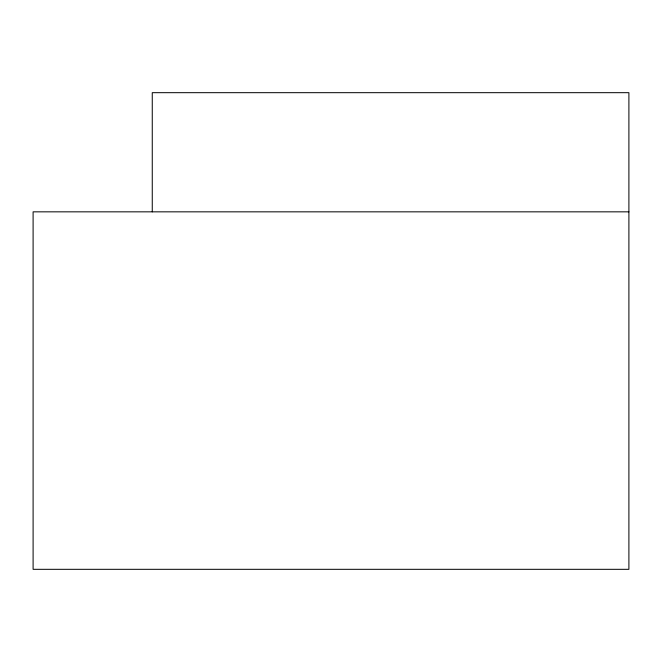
<?xml version="1.0" encoding="UTF-8"?>
<svg xmlns="http://www.w3.org/2000/svg" width="662" height="662" viewBox="0 0 662 662"><rect width="100%" height="100%" fill="white"/><g stroke="black" fill="none" stroke-linecap="round" stroke-linejoin="round"><path stroke-width="0.99" d="M628.9 211.84L33.1 211.84L33.1 569.32L628.9 569.32L628.9 92.68L152.26 92.68L152.26 211.84"/></g></svg>
